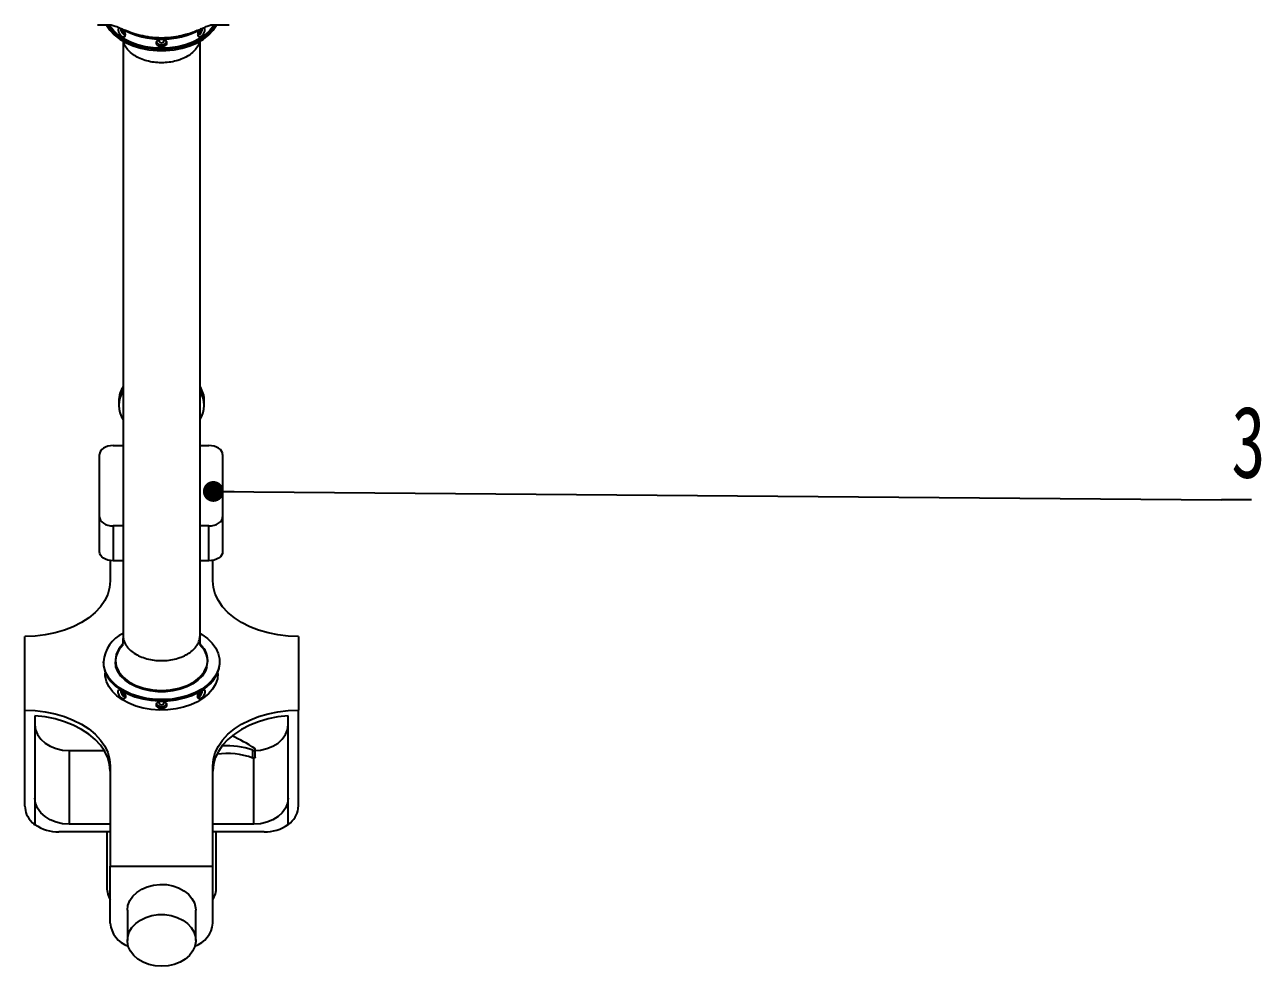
# Model space of a CAD drawing. Header units: millimetres. Extents: x 0 to 297, y 0 to 210.
# Drawn here: x 138.3 to 198.6, y 82.9 to 128.8 of the extents above; entities that cross this region are included whole.
import ezdxf

# ---------------------------------------------------------------- set-up
doc = ezdxf.new("R2010")
doc.units = ezdxf.units.MM
doc.layers.add('图框', color=7, linetype='Continuous')
doc.styles.add('SLDTEXTSTYLE5', font='TXT', dxfattribs={"width": 0.7})
doc.dimstyles.new('SLDDIMSTYLE0', dxfattribs={"dimtxt": 0.18, "dimasz": 1.016, "dimexe": 0, "dimexo": 0.0625, "dimgap": 0, "dimtad": 0, "dimtih": 1, "dimtoh": 1, "dimdec": 0, "dimrnd": 1e-09, "dimzin": 0, "dimdsep": 46, "dimtxsty": 'Standard', "dimblk1": 'DOT', "dimblk2": 'DOT', "dimsah": 1, "dimcen": 0.09, "dimadec": 0, "dimazin": 0, "dimtfac": 1.016, "dimtdec": 0, "dimtofl": 0, "dimtmove": 0, "dimatfit": 3, "dimldrblk": 'DOT', "dimfxl": 1, "dimfrac": 2, "dimtolj": 1, "dimtzin": 0, "dimarcsym": 0})

# ---------------------------------------------------------------- blocks, each defined once
blk = doc.blocks.new('SW_NOTE_0_2')
at = {"layer": '图框', "color": 0}
blk.add_line((1.459, 0), (0, 0), dxfattribs=at)
at = {"layer": '图框', "color": 0, "insert": (0.48, 4.569), "char_height": 3.5, "attachment_point": 1, "style": 'SLDTEXTSTYLE5'}
blk.add_mtext('3', dxfattribs=at)
blk = doc.blocks.new('_Dot')
at = {"color": 0, "linetype": 'ByBlock', "lineweight": -2}
blk.add_line((-0.5, 0), (-1, 0), dxfattribs=at)
at = {"color": 0, "linetype": 'ByBlock', "const_width": 0.5}
blk.add_lwpolyline([(-0.25, 0, 1), (0.25, 0, 1)], format="xyb", close=True, dxfattribs=at)

msp = doc.modelspace()

# ---------------------------------------------------------------- linework, layer by layer
at = {"color": 7, "linetype": 'Continuous', "lineweight": 25}
for p, q in [((141.887, 128.814), (142.558, 128.814)), ((147.465, 128.814), (148.303, 128.814)), ((143.137, 128.01), (143.137, 99.027)), ((146.887, 99.027), (146.887, 128.01)), ((142.928, 110.471), (142.928, 110.253)), ((147.095, 110.253), (147.095, 110.471)), ((142.656, 108.29), (143.137, 108.29)), ((146.887, 108.29), (147.322, 108.29)), ((141.989, 104.811), (141.989, 107.855)), ((147.989, 107.855), (147.989, 104.811)), ((141.989, 103.106), (141.989, 104.811)), ((143.137, 104.377), (142.656, 104.377)), ((142.656, 104.377), (142.656, 102.671)), ((147.322, 104.377), (146.887, 104.377)), ((147.322, 102.671), (147.322, 104.377)), ((147.989, 104.811), (147.989, 103.106)), ((142.512, 102.681), (142.512, 101.693)), ((143.137, 102.671), (142.656, 102.671)), ((147.322, 102.671), (146.887, 102.671)), ((147.512, 101.693), (147.512, 102.689)), ((138.345, 95.387), (138.345, 98.975)), ((151.678, 98.975), (151.678, 95.387)), ((142.178, 97.75), (142.178, 97.687)), ((142.762, 97.813), (142.762, 97.75)), ((147.262, 97.75), (147.262, 97.813)), ((147.845, 97.687), (147.845, 97.75)), ((142.262, 97.242), (142.262, 97.181)), ((147.762, 97.181), (147.762, 97.242)), ((146.927, 96.3), (146.924, 96.323)), ((147.015, 96.358), (147.014, 96.382)), ((138.345, 90.713), (138.345, 95.387)), ((151.678, 90.713), (151.678, 95.387)), ((138.845, 95.115), (138.845, 89.809)), ((151.178, 89.809), (151.178, 95.115)), ((140.512, 93.416), (140.512, 89.829)), ((140.512, 93.416), (142.22, 93.416)), ((149.453, 93.056), (149.453, 93.435)), ((149.578, 93.103), (149.578, 93.482)), ((149.512, 89.829), (149.512, 93.05)), ((142.512, 92.67), (142.512, 87.778)), ((147.512, 87.778), (147.512, 92.67)), ((142.512, 89.829), (140.512, 89.829)), ((149.512, 89.829), (147.512, 89.829)), ((142.512, 89.45), (140.012, 89.45)), ((142.345, 89.45), (142.345, 86.746)), ((150.012, 89.45), (147.512, 89.45)), ((147.678, 86.746), (147.678, 89.45)), ((142.512, 87.778), (147.512, 87.778)), ((142.512, 84.998), (142.512, 87.778)), ((147.512, 84.998), (147.512, 87.778)), ((143.345, 85.63), (143.345, 84.162)), ((146.678, 84.162), (146.678, 85.63))]:
    msp.add_line(p, q, dxfattribs=at)
at = {"color": 7, "linetype": 'Continuous', "lineweight": 25, "flags": 128}
for points in [[(142.325, 128.808), (142.33, 128.799), (142.492, 128.551), (142.707, 128.32), (142.972, 128.113), (143.28, 127.933), (143.625, 127.784), (144, 127.67), (144.396, 127.592), (144.805, 127.553), (145.219, 127.553), (145.628, 127.592), (146.024, 127.67), (146.398, 127.784), (146.743, 127.933), (147.051, 128.113), (147.316, 128.32), (147.532, 128.551), (147.693, 128.799), (147.699, 128.809)], [(145.012, 127.611), (144.599, 127.631), (144.195, 127.689), (143.809, 127.786), (143.448, 127.918), (143.121, 128.083), (142.834, 128.277), (142.593, 128.496), (142.404, 128.736), (142.359, 128.81)], [(145.012, 127.665), (144.611, 127.684), (144.219, 127.741), (143.844, 127.835), (143.494, 127.963), (143.177, 128.123), (142.898, 128.312), (142.664, 128.524), (142.481, 128.757), (142.447, 128.811)], [(147.664, 128.808), (147.619, 128.736), (147.43, 128.496), (147.19, 128.277), (146.902, 128.083), (146.575, 127.918), (146.214, 127.786), (145.828, 127.689), (145.424, 127.631), (145.012, 127.611)], [(147.574, 128.807), (147.543, 128.757), (147.359, 128.524), (147.125, 128.312), (146.847, 128.123), (146.529, 127.963), (146.179, 127.835), (145.804, 127.741), (145.412, 127.684), (145.012, 127.665)], [(144.887, 128.027), (144.896, 127.99), (144.923, 127.96), (144.964, 127.939), (145.012, 127.932), (145.06, 127.939), (145.1, 127.96), (145.127, 127.99), (145.137, 128.027), (145.127, 128.063), (145.1, 128.094), (145.098, 128.095)], [(142.656, 108.29), (142.526, 108.282), (142.4, 108.257), (142.285, 108.217), (142.184, 108.163), (142.101, 108.097), (142.04, 108.022), (142.002, 107.94), (141.989, 107.855)], [(147.989, 107.855), (147.976, 107.94), (147.938, 108.022), (147.877, 108.097), (147.794, 108.163), (147.693, 108.217), (147.577, 108.257), (147.452, 108.282), (147.322, 108.29)], [(141.989, 104.811), (142.002, 104.727), (142.04, 104.645), (142.101, 104.57), (142.184, 104.504), (142.285, 104.45), (142.4, 104.41), (142.526, 104.385), (142.656, 104.377)], [(147.322, 104.377), (147.452, 104.385), (147.577, 104.41), (147.693, 104.45), (147.794, 104.504), (147.877, 104.57), (147.938, 104.645), (147.976, 104.727), (147.989, 104.811)], [(142.656, 102.671), (142.526, 102.679), (142.4, 102.704), (142.285, 102.744), (142.184, 102.798), (142.101, 102.864), (142.04, 102.94), (142.002, 103.021), (141.989, 103.106)], [(147.989, 103.106), (147.976, 103.021), (147.938, 102.94), (147.877, 102.864), (147.794, 102.798), (147.693, 102.744), (147.577, 102.704), (147.452, 102.679), (147.322, 102.671)], [(142.512, 101.693), (142.481, 101.365), (142.391, 101.042), (142.241, 100.729), (142.034, 100.43), (141.774, 100.149), (141.464, 99.89), (141.108, 99.658), (140.712, 99.456), (140.281, 99.286), (139.823, 99.152), (139.342, 99.054), (138.847, 98.995), (138.345, 98.975)], [(151.678, 98.975), (151.176, 98.995), (150.681, 99.054), (150.201, 99.152), (149.742, 99.286), (149.311, 99.456), (148.915, 99.658), (148.56, 99.89), (148.249, 100.149), (147.989, 100.43), (147.782, 100.729), (147.633, 101.042), (147.542, 101.365), (147.512, 101.693)], [(146.887, 99.135), (146.978, 99.08), (147.254, 98.879), (147.483, 98.654), (147.658, 98.41), (147.777, 98.152), (147.837, 97.885), (147.837, 97.615), (147.777, 97.348), (147.658, 97.09), (147.483, 96.845), (147.254, 96.62), (146.978, 96.419), (146.66, 96.247), (146.307, 96.106), (145.927, 96.001), (145.526, 95.932), (145.115, 95.903), (144.702, 95.913), (144.295, 95.962), (143.904, 96.049), (143.536, 96.172), (143.199, 96.329), (142.902, 96.516), (142.649, 96.73), (142.446, 96.965), (142.299, 97.217), (142.209, 97.481), (142.178, 97.75), (142.178, 97.75)], [(143.11, 98.591), (142.933, 98.374), (142.805, 98.099), (142.762, 97.813), (142.805, 97.527), (142.933, 97.251), (143.141, 96.998), (143.421, 96.775), (143.762, 96.593), (144.151, 96.457), (144.573, 96.373), (145.012, 96.345), (145.451, 96.373), (145.873, 96.457), (146.262, 96.593), (146.603, 96.775), (146.883, 96.998), (147.09, 97.251), (147.218, 97.527), (147.262, 97.813), (147.262, 97.813)], [(142.178, 97.687), (142.186, 97.552), (142.246, 97.285), (142.365, 97.026), (142.541, 96.782), (142.769, 96.557), (143.045, 96.356), (143.363, 96.183), (143.716, 96.043), (144.097, 95.937), (144.497, 95.869), (144.908, 95.84), (145.322, 95.85), (145.728, 95.899), (146.12, 95.986), (146.488, 96.109), (146.824, 96.266), (147.122, 96.453), (147.375, 96.667), (147.577, 96.902), (147.725, 97.154), (147.815, 97.417), (147.845, 97.687), (147.845, 97.687)], [(147.224, 97.482), (147.14, 97.273), (146.991, 97.051), (146.787, 96.848), (146.536, 96.67), (146.242, 96.521), (145.916, 96.406), (145.564, 96.327), (145.198, 96.287), (144.826, 96.287), (144.459, 96.327), (144.108, 96.406), (143.781, 96.521), (143.488, 96.67), (143.236, 96.848), (143.033, 97.051), (142.884, 97.273), (142.792, 97.508), (142.762, 97.75)], [(147.762, 97.181), (147.732, 96.92), (147.645, 96.664), (147.502, 96.42), (147.305, 96.191), (147.06, 95.984), (146.771, 95.802), (146.444, 95.65), (146.087, 95.53), (145.707, 95.446), (145.312, 95.398), (144.911, 95.389), (144.512, 95.417), (144.124, 95.484), (143.754, 95.586), (143.412, 95.722), (143.103, 95.89), (142.835, 96.085), (142.614, 96.303), (142.443, 96.54), (142.327, 96.791), (142.269, 97.05), (142.262, 97.181)], [(143.1, 96.323), (143.097, 96.3), (143.103, 96.259), (143.123, 96.216), (143.151, 96.177), (143.185, 96.148), (143.219, 96.133), (143.238, 96.132)], [(144.926, 95.818), (144.923, 95.816), (144.896, 95.785), (144.887, 95.749), (144.896, 95.713), (144.923, 95.682), (144.964, 95.661), (145.012, 95.654), (145.06, 95.661), (145.1, 95.682), (145.127, 95.713), (145.137, 95.749), (145.137, 95.749)], [(146.77, 96.138), (146.776, 96.135), (146.805, 96.133), (146.838, 96.148), (146.872, 96.177), (146.901, 96.216), (146.92, 96.259), (146.927, 96.3)], [(138.345, 95.387), (138.847, 95.368), (139.342, 95.308), (139.823, 95.211), (140.281, 95.076), (140.712, 94.906), (141.108, 94.704), (141.464, 94.472), (141.774, 94.214), (142.034, 93.933), (142.241, 93.633), (142.391, 93.32), (142.481, 92.997), (142.512, 92.67)], [(147.512, 92.67), (147.542, 92.997), (147.633, 93.32), (147.782, 93.633), (147.989, 93.933), (148.249, 94.214), (148.56, 94.472), (148.915, 94.704), (149.311, 94.906), (149.742, 95.076), (150.201, 95.211), (150.681, 95.308), (151.176, 95.368), (151.678, 95.387)], [(142.512, 92.417), (142.481, 92.745), (142.391, 93.068), (142.241, 93.381), (142.034, 93.68), (141.774, 93.961), (141.463, 94.22), (141.107, 94.452), (140.711, 94.654), (140.28, 94.824), (139.821, 94.959), (139.34, 95.056), (138.845, 95.115)], [(138.845, 94.68), (138.877, 94.433), (138.972, 94.196), (139.126, 93.978), (139.333, 93.786), (139.586, 93.629), (139.874, 93.513), (140.187, 93.441), (140.512, 93.416)], [(151.178, 95.115), (150.683, 95.056), (150.203, 94.959), (149.744, 94.824), (149.313, 94.654), (148.916, 94.452), (148.56, 94.22), (148.25, 93.961), (147.989, 93.68), (147.783, 93.381), (147.633, 93.068), (147.542, 92.745), (147.512, 92.417)], [(149.578, 93.417), (149.837, 93.441), (150.15, 93.513), (150.438, 93.629), (150.69, 93.786), (150.897, 93.978), (151.052, 94.196), (151.146, 94.433), (151.178, 94.68)], [(149.453, 93.435), (149.481, 93.428), (149.511, 93.428), (149.538, 93.435), (149.561, 93.448), (149.574, 93.465), (149.578, 93.484), (149.572, 93.503), (149.555, 93.519)], [(149.578, 93.103), (149.574, 93.086), (149.561, 93.069), (149.538, 93.056), (149.511, 93.049), (149.481, 93.049), (149.453, 93.056)], [(140.512, 89.829), (140.187, 89.853), (139.874, 89.925), (139.586, 90.042), (139.333, 90.199), (139.126, 90.39), (138.972, 90.609), (138.877, 90.846), (138.845, 91.092)], [(151.178, 91.092), (151.146, 90.846), (151.052, 90.609), (150.897, 90.39), (150.69, 90.199), (150.438, 90.042), (150.15, 89.925), (149.837, 89.853), (149.512, 89.829)], [(143.345, 85.63), (143.375, 85.869), (143.464, 86.1), (143.61, 86.313), (143.806, 86.502), (144.045, 86.659), (144.319, 86.779), (144.619, 86.858), (144.932, 86.892), (145.249, 86.881), (145.557, 86.824), (145.845, 86.724), (146.103, 86.585), (146.322, 86.411), (146.493, 86.209), (146.611, 85.986), (146.671, 85.75), (146.678, 85.63)], [(145.012, 82.899), (144.696, 82.922), (144.392, 82.99), (144.111, 83.1), (143.862, 83.248), (143.654, 83.43), (143.496, 83.638), (143.392, 83.865), (143.347, 84.102), (143.362, 84.342), (143.437, 84.576), (143.568, 84.794), (143.752, 84.99), (143.981, 85.155), (144.248, 85.285), (144.542, 85.375), (144.853, 85.42), (145.17, 85.42), (145.481, 85.375), (145.775, 85.285), (146.042, 85.155), (146.271, 84.99), (146.455, 84.794), (146.587, 84.576), (146.661, 84.342), (146.677, 84.102), (146.631, 83.865), (146.528, 83.638), (146.369, 83.43), (146.162, 83.248), (145.913, 83.1), (145.631, 82.99), (145.327, 82.922), (145.012, 82.899)]]:
    msp.add_lwpolyline(points, dxfattribs=at)
at = {"color": 7, "linetype": 'Continuous', "lineweight": 25}
for centre, radius, start, end in [((143.381, 128.65), 0.373, 182.31891, 249.17513), ((143.262, 128.573), 0.166, 178.50332, 261.07849), ((145.011, 132.062), 3.956, 241.79061, 298.45615), ((146.651, 128.643), 0.364, 290.23649, 0.5257), ((146.76, 128.573), 0.166, 279.21389, 9.47748), ((145.012, 128.101), 0.271, 207.05371, 332.54061), ((144.978, 128.021), 0.0912, 120.14734, 176.26126), ((144.201, 110.461), 1.273, 146.75042, 179.57478), ((144.187, 110.253), 1.256, 146.76191, 213.23809), ((145.823, 110.461), 1.273, 0.42536, 33.25644), ((145.837, 110.253), 1.256, 326.755, 33.245), ((143.866, 97.606), 1.694, 115.51001, 175.14905), ((143.914, 97.708), 1.153, 133.76758, 177.91791), ((146.1, 97.705), 1.163, 2.18645, 47.84307), ((143.367, 96.362), 0.358, 176.71372, 250.86102), ((145.048, 95.744), 0.0891, 3.28313, 54.13981), ((146.639, 96.375), 0.376, 291.10788, 357.35573), ((145.012, 95.824), 0.272, 207.49735, 331.62986), ((145.71, 87.82), 6.875, 55.99523, 66.5858), ((148.21, 90.027), 3.628, 69.96233, 93.92693), ((148.203, 89.617), 3.659, 70.02602, 97.77507), ((138.349, 83.516), 6.313, 85.49205, 85.70662), ((139.981, 91.416), 1.967, 234.71117, 270.89026), ((150.042, 91.416), 1.967, 269.10974, 305.28883), ((151.675, 83.516), 6.313, 94.29338, 94.50795), ((143.578, 86.76), 1.233, 180.64258, 210.14779), ((146.446, 86.76), 1.233, 329.85221, 359.35742), ((143.792, 85.106), 1.285, 184.81903, 251.52196), ((146.231, 85.106), 1.285, 288.482, 355.18129)]:
    msp.add_arc(centre, radius, start, end, dxfattribs=at)
for points, knots in [([(142.558, 128.814), (142.624, 128.794), (142.786, 128.745), (143.043, 128.63), (143.362, 128.497), (143.746, 128.355), (144.051, 128.291), (144.215, 128.257)], [0, 0, 0, 0, 0.1215868, 0.2947573, 0.4690269, 0.7153596, 1, 1, 1, 1]), ([(142.937, 128.653), (142.932, 128.651), (142.914, 128.643), (142.901, 128.61), (142.899, 128.577), (142.898, 128.564)], [0, 0, 0, 0, 0.189641, 0.680518, 1, 1, 1, 1]), ([(142.898, 128.564), (142.9, 128.541), (142.904, 128.496), (142.932, 128.418), (142.973, 128.344), (143.027, 128.281), (143.087, 128.238), (143.147, 128.219), (143.199, 128.226), (143.236, 128.258), (143.255, 128.311), (143.251, 128.377), (143.225, 128.451), (143.182, 128.523), (143.136, 128.579), (143.105, 128.602), (143.095, 128.61)], [0, 0, 0, 0, 0.0738596, 0.1477117, 0.221756, 0.2959265, 0.3698889, 0.4436349, 0.517491, 0.5916133, 0.6657444, 0.7396102, 0.8133515, 0.8873024, 0.9614705, 1, 1, 1, 1]), ([(146.753, 128.537), (146.728, 128.523), (146.582, 128.441), (146.27, 128.332), (145.825, 128.217), (145.397, 128.162), (145.058, 128.149), (144.725, 128.157), (144.348, 128.192), (143.898, 128.288), (143.543, 128.401), (143.362, 128.493), (143.303, 128.524)], [0, 0, 0, 0, 0.026851, 0.157072, 0.283619, 0.413835, 0.507533, 0.556502, 0.683029, 0.813225, 0.938944, 1, 1, 1, 1]), ([(144.215, 128.257), (144.255, 128.248), (144.45, 128.205), (144.718, 128.186), (145.059, 128.177), (145.396, 128.19), (145.825, 128.25), (146.141, 128.315), (146.285, 128.37), (146.289, 128.372)], [0, 0, 0, 0, 0.0600813, 0.2894957, 0.3757208, 0.5407582, 0.7641066, 0.9936486, 1, 1, 1, 1]), ([(145.852, 128.268), (146.005, 128.3), (146.307, 128.364), (146.717, 128.518), (147.033, 128.654), (147.288, 128.762), (147.406, 128.797), (147.465, 128.814)], [0, 0, 0, 0, 0.271005, 0.534595, 0.767741, 0.883836, 1, 1, 1, 1]), ([(146.771, 128.333), (146.774, 128.313), (146.778, 128.273), (146.811, 128.234), (146.858, 128.219), (146.916, 128.229), (146.977, 128.265), (147.033, 128.321), (147.08, 128.393), (147.112, 128.47), (147.127, 128.545), (147.123, 128.605), (147.109, 128.643), (147.091, 128.651), (147.086, 128.653)], [0, 0, 0, 0, 0.087856, 0.175703, 0.263778, 0.352004, 0.439982, 0.527702, 0.615554, 0.703722, 0.791901, 0.879764, 0.967479, 1, 1, 1, 1]), ([(146.937, 128.617), (146.923, 128.607), (146.89, 128.581), (146.84, 128.522), (146.798, 128.45), (146.775, 128.384), (146.772, 128.348), (146.771, 128.333)], [0, 0, 0, 0, 0.156875, 0.387046, 0.618035, 0.849412, 1, 1, 1, 1]), ([(146.863, 128.021), (146.859, 127.995), (146.847, 127.889), (146.752, 127.71), (146.582, 127.497), (146.346, 127.311), (146.06, 127.158), (145.734, 127.044), (145.38, 126.974), (145.012, 126.95), (144.644, 126.974), (144.29, 127.044), (143.963, 127.158), (143.678, 127.311), (143.442, 127.497), (143.271, 127.71), (143.176, 127.889), (143.164, 127.995), (143.161, 128.021)], [0, 0, 0, 0, 0.022554, 0.090765, 0.158977, 0.227189, 0.295401, 0.363613, 0.431825, 0.500036, 0.568248, 0.63646, 0.704672, 0.772884, 0.841095, 0.909307, 0.977519, 1, 1, 1, 1]), ([(145.012, 128.107), (144.984, 128.105), (144.928, 128.102), (144.853, 128.071), (144.796, 128.026), (144.763, 127.968), (144.759, 127.904), (144.782, 127.84), (144.832, 127.785), (144.902, 127.745), (144.984, 127.726), (145.069, 127.73), (145.148, 127.757), (145.211, 127.802), (145.252, 127.862), (145.266, 127.926), (145.252, 127.989), (145.21, 128.043), (145.146, 128.084), (145.076, 128.104), (145.03, 128.107), (145.012, 128.107)], [0, 0, 0, 0, 0.053538, 0.107071, 0.160741, 0.214504, 0.268117, 0.32157, 0.375105, 0.428833, 0.482567, 0.536109, 0.589562, 0.643166, 0.696927, 0.750606, 0.804091, 0.857573, 0.911246, 0.965008, 1, 1, 1, 1]), ([(143.137, 99.027), (143.135, 98.945), (143.132, 98.792), (143.116, 98.625), (143.1, 98.532), (143.108, 98.531), (143.11, 98.53)], [0, 0, 0, 0, 0.354523, 0.65126, 0.887976, 1, 1, 1, 1]), ([(146.883, 98.585), (146.885, 98.584), (146.9, 98.579), (146.894, 98.652), (146.89, 98.802), (146.888, 98.947), (146.887, 99.027)], [0, 0, 0, 0, 0.038293, 0.286171, 0.607306, 1, 1, 1, 1]), ([(147.262, 97.813), (147.253, 97.909), (147.236, 98.101), (147.11, 98.372), (146.968, 98.531), (146.9, 98.607)], [0, 0, 0, 0, 0.342818, 0.685635, 1, 1, 1, 1]), ([(142.262, 97.245), (142.262, 97.244), (142.261, 97.223), (142.263, 97.2), (142.265, 97.18), (142.266, 97.185), (142.267, 97.185)], [0, 0, 0, 0, 0.006104, 0.479218, 0.9523, 1, 1, 1, 1]), ([(147.759, 97.187), (147.76, 97.194), (147.761, 97.205), (147.762, 97.233), (147.762, 97.244)], [0, 0, 0, 0, 0.605746, 1, 1, 1, 1]), ([(143.252, 96.055), (143.25, 96.078), (143.246, 96.123), (143.213, 96.197), (143.165, 96.268), (143.107, 96.328), (143.047, 96.371), (142.99, 96.391), (142.944, 96.388), (142.911, 96.359), (142.896, 96.309), (142.9, 96.242), (142.921, 96.166), (142.958, 96.089), (143.009, 96.022), (143.068, 95.972), (143.128, 95.945), (143.183, 95.943), (143.226, 95.968), (143.249, 96.008), (143.251, 96.042), (143.252, 96.055)], [0, 0, 0, 0, 0.053537, 0.10707, 0.160741, 0.214504, 0.268116, 0.321571, 0.375106, 0.428834, 0.482568, 0.53611, 0.589561, 0.643165, 0.696926, 0.750605, 0.804091, 0.857574, 0.911247, 0.965009, 1, 1, 1, 1]), ([(145.262, 95.648), (145.259, 95.669), (145.253, 95.711), (145.211, 95.765), (145.147, 95.806), (145.068, 95.829), (144.983, 95.832), (144.901, 95.815), (144.831, 95.78), (144.782, 95.73), (144.758, 95.669), (144.763, 95.604), (144.796, 95.542), (144.853, 95.492), (144.928, 95.458), (145.013, 95.447), (145.097, 95.459), (145.171, 95.492), (145.228, 95.543), (145.257, 95.598), (145.261, 95.634), (145.262, 95.648)], [0, 0, 0, 0, 0.053537, 0.10707, 0.160741, 0.214504, 0.268116, 0.321571, 0.375106, 0.428834, 0.482568, 0.53611, 0.589561, 0.643165, 0.696926, 0.750605, 0.804091, 0.857574, 0.911247, 0.965009, 1, 1, 1, 1]), ([(147.125, 96.286), (147.123, 96.306), (147.12, 96.346), (147.092, 96.381), (147.05, 96.393), (146.996, 96.38), (146.936, 96.344), (146.877, 96.289), (146.825, 96.221), (146.787, 96.147), (146.769, 96.075), (146.773, 96.013), (146.798, 95.967), (146.841, 95.943), (146.897, 95.945), (146.957, 95.973), (147.016, 96.023), (147.066, 96.091), (147.103, 96.167), (147.122, 96.235), (147.124, 96.272), (147.125, 96.286)], [0, 0, 0, 0, 0.053537, 0.10707, 0.160741, 0.214504, 0.268116, 0.321571, 0.375106, 0.428834, 0.482568, 0.53611, 0.589561, 0.643165, 0.696926, 0.750605, 0.804091, 0.857574, 0.911247, 0.965009, 1, 1, 1, 1]), ([(138.345, 90.713), (138.363, 90.572), (138.4, 90.289), (138.62, 89.992), (138.783, 89.845), (138.821, 89.811)], [0, 0, 0, 0, 0.434023, 0.868122, 1, 1, 1, 1]), ([(151.202, 89.811), (151.319, 89.927), (151.552, 90.16), (151.668, 90.483), (151.676, 90.668), (151.678, 90.713)], [0, 0, 0, 0, 0.430312, 0.860387, 1, 1, 1, 1])]:
    msp.add_open_spline(points, degree=3, knots=knots, dxfattribs=at)
msp.add_open_spline([(143.137, 99.027), (143.144, 98.947), (143.158, 98.787), (143.269, 98.556), (143.442, 98.344), (143.677, 98.157), (143.963, 98.004), (144.29, 97.89), (144.644, 97.82), (145.012, 97.797), (145.38, 97.82), (145.734, 97.89), (146.06, 98.004), (146.346, 98.157), (146.581, 98.344), (146.754, 98.556), (146.866, 98.787), (146.88, 98.947), (146.887, 99.027)], degree=3, dxfattribs=at)

# ---------------------------------------------------------------- block references
at = {"layer": '图框'}
msp.add_blockref('SW_NOTE_0_2', (196.665, 105.651), dxfattribs=at)

# ---------------------------------------------------------------- leaders
msp.add_leader([(147.536, 106.054), (196.665, 105.651)], dimstyle='SLDDIMSTYLE0', dxfattribs=at)

doc.saveas('drawing.dxf')
